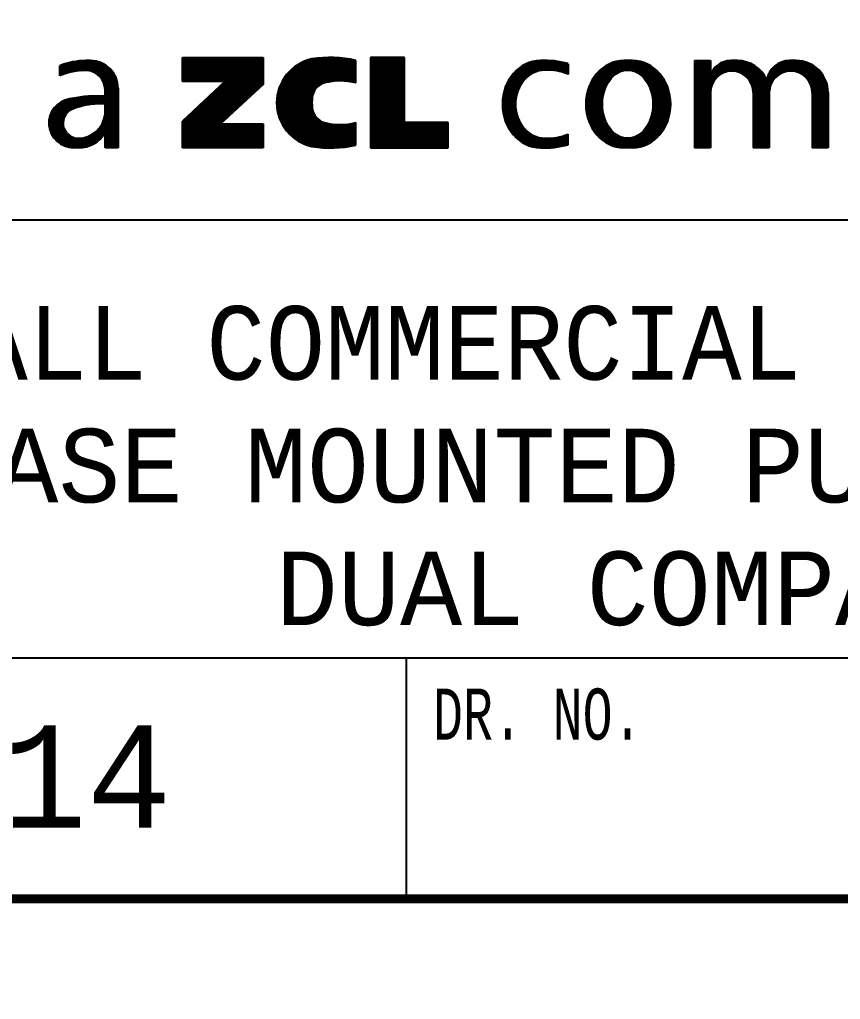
# Model space of a CAD drawing. Extents: x -13 to 326, y -81 to 129.
# Drawn here: x 16.037 to 18.549, y 0.192 to 3.191 of the extents above; entities that cross this region are included whole.
import ezdxf
from ezdxf.enums import TextEntityAlignment as Align

# ---------------------------------------------------------------- set-up
doc = ezdxf.new("R2010")
doc.units = 0
doc.header["$MEASUREMENT"] = 0
doc.layers.add('1', color=7, linetype='Continuous')
doc.layers.add('2', color=7, linetype='Continuous')
doc.styles.get("Standard").update_dxf_attribs({"font": 'monotxt.shx'})

# ---------------------------------------------------------------- blocks, each defined once
blk = doc.blocks.new('*U42', base_point=(17.9127, 2.9319))
at = {"layer": '1', "color": 5, "linetype": 'Continuous'}
blk.add_arc((17.9127, 2.9319), 0.1333, 180, 0, dxfattribs=at)
blk = doc.blocks.new('*U43')
at = {"layer": '1', "color": 5, "linetype": 'Continuous'}
blk.add_circle((0, 0), 1, dxfattribs=at)
blk = doc.blocks.new('*U44', base_point=(17.8858, 2.9319))
at = {"layer": '1', "color": 5, "linetype": 'Continuous'}
blk.add_arc((17.8858, 2.9319), 0.1333, 0, 180, dxfattribs=at)
blk = doc.blocks.new('*U45', base_point=(17.6305, 2.9319))
at = {"layer": '1', "color": 5, "linetype": 'Continuous'}
blk.add_arc((17.6305, 2.9319), 0.1333, 0, 180, dxfattribs=at)
blk = doc.blocks.new('*U46', base_point=(17.6441, 2.9319))
at = {"layer": '1', "color": 5, "linetype": 'Continuous'}
blk.add_arc((17.6441, 2.9319), 0.104, 180, 0, dxfattribs=at)
blk = doc.blocks.new('*X17')
at = {"layer": '1', "color": 1, "linetype": 'Continuous'}
for p, q in [((-0.1397, 0.0187), (-0.0014, 0.157)), ((-0.1397, 0.0215), (-0.0042, 0.157)), ((-0.1397, 0.0244), (-0.0071, 0.157)), ((-0.1397, 0.0272), (-0.0099, 0.157)), ((-0.1397, 0.03), (-0.0127, 0.157)), ((-0.1397, 0.0329), (-0.0156, 0.157)), ((-0.1397, 0.0357), (-0.0184, 0.157)), ((-0.1397, 0.0385), (-0.0212, 0.157)), ((-0.1397, 0.1177), (-0.1004, 0.157)), ((-0.1397, 0.1205), (-0.1032, 0.157)), ((-0.1397, 0.1234), (-0.1061, 0.157)), ((-0.1397, 0.1262), (-0.1089, 0.157)), ((-0.1397, 0.129), (-0.1117, 0.157)), ((-0.1397, 0.1318), (-0.1146, 0.157)), ((-0.1397, 0.1347), (-0.1174, 0.157)), ((-0.1397, 0.1375), (-0.1202, 0.157)), ((-0.1397, 0.1403), (-0.123, 0.157)), ((-0.1397, 0.1432), (-0.1259, 0.157)), ((-0.1397, 0.146), (-0.1287, 0.157)), ((-0.1397, 0.1488), (-0.1315, 0.157)), ((-0.1397, 0.1516), (-0.1344, 0.157)), ((-0.1397, 0.1545), (-0.1372, 0.157)), ((-0.1397, 0.0159), (0.0011, 0.1567)), ((-0.1396, 0.115), (-0.0976, 0.157)), ((-0.1368, 0.115), (-0.0948, 0.157)), ((-0.1339, 0.115), (-0.0919, 0.157)), ((-0.1311, 0.115), (-0.0891, 0.157)), ((-0.1283, 0.115), (-0.0863, 0.157)), ((-0.1254, 0.115), (-0.0834, 0.157)), ((-0.1226, 0.115), (-0.0806, 0.157)), ((-0.1198, 0.115), (-0.0778, 0.157)), ((-0.117, 0.115), (-0.075, 0.157)), ((-0.1141, 0.115), (-0.0721, 0.157)), ((-0.1113, 0.115), (-0.0693, 0.157)), ((-0.1085, 0.115), (-0.0665, 0.157)), ((-0.1056, 0.115), (-0.0636, 0.157)), ((-0.1028, 0.115), (-0.0608, 0.157)), ((-0.1, 0.115), (-0.058, 0.157)), ((-0.0972, 0.115), (-0.0552, 0.157)), ((-0.0943, 0.115), (-0.0523, 0.157)), ((-0.0915, 0.115), (-0.0495, 0.157)), ((-0.0887, 0.115), (-0.0467, 0.157)), ((-0.0858, 0.115), (-0.0438, 0.157)), ((-0.083, 0.115), (-0.041, 0.157)), ((-0.0802, 0.115), (-0.0382, 0.157)), ((-0.0774, 0.115), (-0.0354, 0.157)), ((-0.0745, 0.115), (-0.0325, 0.157)), ((-0.0717, 0.115), (-0.0297, 0.157)), ((-0.0689, 0.115), (-0.0269, 0.157)), ((-0.066, 0.115), (-0.024, 0.157)), ((-0.1397, 0.0131), (0.0011, 0.1539)), ((-0.1397, 0.0102), (0.0011, 0.151)), ((-0.1397, 0.0074), (0.0011, 0.1482)), ((-0.1397, 0.0046), (0.0011, 0.1454)), ((-0.1397, 0.0017), (0.0011, 0.1426)), ((-0.1397, -0.0011), (0.0011, 0.1397)), ((-0.1369, -0.0011), (0.0011, 0.1369)), ((-0.1341, -0.0011), (0.0011, 0.1341)), ((-0.1312, -0.0011), (0.0011, 0.1312)), ((-0.1284, -0.0011), (0.0011, 0.1284)), ((-0.1256, -0.0011), (0.0011, 0.1256)), ((-0.1228, -0.0011), (0.0011, 0.1228)), ((-0.1397, 0.0413), (-0.0727, 0.1083)), ((-0.1199, -0.0011), (0.0011, 0.1199)), ((-0.1171, -0.0011), (0.0011, 0.1171)), ((-0.0625, 0.0506), (0.0011, 0.1143)), ((-0.0201, 0.0902), (0.0011, 0.1114)), ((-0.1397, 0.0442), (-0.1152, 0.0687)), ((-0.1143, -0.0011), (-0.0723, 0.0409)), ((-0.1114, -0.0011), (-0.0694, 0.0409)), ((-0.1086, -0.0011), (-0.0666, 0.0409)), ((-0.1058, -0.0011), (-0.0638, 0.0409)), ((-0.103, -0.0011), (-0.061, 0.0409)), ((-0.1001, -0.0011), (-0.0581, 0.0409)), ((-0.0973, -0.0011), (-0.0553, 0.0409)), ((-0.0945, -0.0011), (-0.0525, 0.0409)), ((-0.0917, -0.0011), (-0.0497, 0.0409)), ((-0.0888, -0.0011), (-0.0468, 0.0409)), ((-0.086, -0.0011), (-0.044, 0.0409)), ((-0.0832, -0.0011), (-0.0412, 0.0409)), ((-0.0803, -0.0011), (-0.0383, 0.0409)), ((-0.0775, -0.0011), (-0.0355, 0.0409)), ((-0.0747, -0.0011), (-0.0327, 0.0409)), ((-0.0719, -0.0011), (-0.0299, 0.0409)), ((-0.069, -0.0011), (-0.027, 0.0409)), ((-0.0662, -0.0011), (-0.0242, 0.0409)), ((-0.0634, -0.0011), (-0.0214, 0.0409)), ((-0.0605, -0.0011), (-0.0185, 0.0409)), ((-0.0577, -0.0011), (-0.0157, 0.0409)), ((-0.0549, -0.0011), (-0.0129, 0.0409)), ((-0.0521, -0.0011), (-0.0101, 0.0409)), ((-0.0492, -0.0011), (-0.0072, 0.0409)), ((-0.0464, -0.0011), (-0.0044, 0.0409)), ((-0.0436, -0.0011), (-0.0016, 0.0409)), ((-0.0407, -0.0011), (0.0011, 0.0407)), ((-0.0379, -0.0011), (0.0011, 0.0379)), ((-0.0351, -0.0011), (0.0011, 0.0351)), ((-0.0323, -0.0011), (0.0011, 0.0323)), ((-0.0294, -0.0011), (0.0011, 0.0294)), ((-0.0266, -0.0011), (0.0011, 0.0266)), ((-0.0238, -0.0011), (0.0011, 0.0238)), ((-0.0209, -0.0011), (0.0011, 0.0209)), ((-0.0181, -0.0011), (0.0011, 0.0181)), ((-0.0153, -0.0011), (0.0011, 0.0153)), ((-0.0125, -0.0011), (0.0011, 0.0125)), ((-0.0096, -0.0011), (0.0011, 0.0096)), ((-0.0068, -0.0011), (0.0011, 0.0068)), ((-0.004, -0.0011), (0.0011, 0.004)), ((-0.0011, -0.0011), (0.0011, 0.0011))]:
    blk.add_line(p, q, dxfattribs=at)
blk = doc.blocks.new('*X18')
at = {"layer": '1', "color": 1, "linetype": 'Continuous'}
for p, q in [((-0.1367, 0.0726), (-0.0575, 0.1518)), ((-0.1366, 0.0699), (-0.0545, 0.152)), ((-0.1366, 0.0755), (-0.0606, 0.1516)), ((-0.1365, 0.0785), (-0.0637, 0.1513)), ((-0.1364, 0.0672), (-0.0515, 0.1522)), ((-0.1362, 0.0646), (-0.0486, 0.1523)), ((-0.1362, 0.0816), (-0.0669, 0.1509)), ((-0.1359, 0.0621), (-0.0457, 0.1523)), ((-0.1358, 0.0848), (-0.0701, 0.1505)), ((-0.1355, 0.0597), (-0.0428, 0.1523)), ((-0.1352, 0.0882), (-0.0734, 0.15)), ((-0.135, 0.0573), (-0.04, 0.1523)), ((-0.1345, 0.055), (-0.0372, 0.1523)), ((-0.1344, 0.0919), (-0.077, 0.1493)), ((-0.134, 0.0527), (-0.0345, 0.1522)), ((-0.1334, 0.0957), (-0.0809, 0.1482)), ((-0.1333, 0.0505), (-0.0318, 0.152)), ((-0.1326, 0.0484), (-0.0292, 0.1519)), ((-0.132, 0.1), (-0.0851, 0.1468)), ((-0.1319, 0.0463), (-0.0265, 0.1517)), ((-0.1311, 0.0442), (-0.0239, 0.1514)), ((-0.1303, 0.0422), (-0.0214, 0.1512)), ((-0.1301, 0.1047), (-0.0898, 0.1449)), ((-0.1294, 0.0403), (-0.0188, 0.1509)), ((-0.1285, 0.0384), (-0.0163, 0.1506)), ((-0.1274, 0.1102), (-0.0953, 0.1422)), ((-0.123, 0.1174), (-0.1025, 0.1379)), ((-0.0583, 0.1058), (-0.0138, 0.1502)), ((-0.0536, 0.1076), (-0.0114, 0.1498)), ((-0.0498, 0.1086), (-0.009, 0.1494)), ((-0.0461, 0.1094), (-0.0066, 0.149)), ((-0.0427, 0.1101), (-0.0042, 0.1485)), ((-0.0393, 0.1106), (-0.0018, 0.1481)), ((-0.0361, 0.1109), (0.0005, 0.1476)), ((-0.033, 0.1112), (0.0017, 0.1459)), ((-0.03, 0.1114), (0.0017, 0.1431)), ((-0.0271, 0.1115), (0.0017, 0.1403)), ((-0.0243, 0.1115), (0.0017, 0.1374)), ((-0.0215, 0.1114), (0.0017, 0.1346)), ((-0.0189, 0.1112), (0.0017, 0.1318)), ((-0.0162, 0.111), (0.0017, 0.129)), ((-0.0137, 0.1108), (0.0017, 0.1261)), ((-0.0112, 0.1104), (0.0017, 0.1233)), ((-0.0087, 0.1101), (0.0017, 0.1205)), ((-0.0063, 0.1096), (0.0017, 0.1176)), ((-0.004, 0.1092), (0.0017, 0.1148)), ((-0.0017, 0.1086), (0.0017, 0.112)), ((0.0006, 0.1081), (0.0017, 0.1092)), ((-0.1276, 0.0365), (-0.0715, 0.0925)), ((-0.1266, 0.0347), (-0.0734, 0.0878)), ((-0.1255, 0.0329), (-0.0743, 0.0841)), ((-0.1244, 0.0311), (-0.0746, 0.0809)), ((-0.1233, 0.0294), (-0.0748, 0.0779)), ((-0.1222, 0.0277), (-0.0749, 0.075)), ((-0.121, 0.0261), (-0.0749, 0.0722)), ((-0.1197, 0.0245), (-0.0748, 0.0694)), ((-0.1185, 0.023), (-0.0747, 0.0667)), ((-0.1172, 0.0214), (-0.0745, 0.0641)), ((-0.1158, 0.0199), (-0.0742, 0.0616)), ((-0.1144, 0.0185), (-0.0736, 0.0593)), ((-0.113, 0.0171), (-0.0729, 0.0572)), ((-0.1116, 0.0157), (-0.0721, 0.0551)), ((-0.1101, 0.0144), (-0.0712, 0.0532)), ((-0.1086, 0.0131), (-0.0702, 0.0514)), ((-0.107, 0.0118), (-0.0691, 0.0497)), ((-0.1054, 0.0105), (-0.0678, 0.0482)), ((-0.1038, 0.0094), (-0.0665, 0.0467)), ((-0.1021, 0.0082), (-0.0651, 0.0453)), ((-0.1004, 0.0071), (-0.0635, 0.0439)), ((-0.0987, 0.006), (-0.0619, 0.0427)), ((-0.0969, 0.005), (-0.0602, 0.0416)), ((-0.095, 0.004), (-0.0584, 0.0406)), ((-0.0932, 0.003), (-0.0564, 0.0397)), ((-0.0913, 0.0021), (-0.0544, 0.039)), ((-0.0893, 0.0012), (-0.0522, 0.0383)), ((-0.0873, 0.0004), (-0.0499, 0.0378)), ((-0.0853, -0.0004), (-0.0476, 0.0372)), ((-0.0832, -0.0011), (-0.0453, 0.0368)), ((-0.081, -0.0018), (-0.0429, 0.0363)), ((-0.0788, -0.0025), (-0.0404, 0.0359)), ((-0.0766, -0.003), (-0.0379, 0.0356)), ((-0.0742, -0.0035), (-0.0354, 0.0353)), ((-0.0718, -0.0039), (-0.0328, 0.0351)), ((-0.0693, -0.0042), (-0.0301, 0.035)), ((-0.0668, -0.0046), (-0.0273, 0.0349)), ((-0.0642, -0.0048), (-0.0245, 0.0349)), ((-0.0617, -0.0051), (-0.0216, 0.035)), ((-0.0591, -0.0053), (-0.0186, 0.0351)), ((-0.0564, -0.0055), (-0.0155, 0.0354)), ((-0.0538, -0.0057), (-0.0123, 0.0358)), ((-0.0511, -0.0058), (-0.009, 0.0362)), ((-0.0483, -0.0059), (-0.0055, 0.0369)), ((-0.0456, -0.006), (-0.0019, 0.0377)), ((-0.0427, -0.006), (0.0017, 0.0384)), ((-0.0399, -0.006), (0.0017, 0.0356)), ((-0.037, -0.0059), (0.0017, 0.0328)), ((-0.0341, -0.0058), (0.0017, 0.03)), ((-0.0311, -0.0056), (0.0017, 0.0271)), ((-0.0281, -0.0054), (0.0017, 0.0243)), ((-0.025, -0.0052), (0.0017, 0.0215)), ((-0.0218, -0.0049), (0.0017, 0.0186)), ((-0.0186, -0.0045), (0.0017, 0.0158)), ((-0.0154, -0.0041), (0.0017, 0.013)), ((-0.0121, -0.0036), (0.0017, 0.0102)), ((-0.0087, -0.003), (0.0017, 0.0073)), ((-0.0052, -0.0024), (0.0017, 0.0045)), ((-0.0017, -0.0017), (0.0017, 0.0017))]:
    blk.add_line(p, q, dxfattribs=at)
blk = doc.blocks.new('*X19')
at = {"layer": '1', "color": 1, "linetype": 'Continuous'}
for p, q in [((-0.1352, 0.0996), (-0.0773, 0.1574)), ((-0.1352, 0.1024), (-0.0802, 0.1574)), ((-0.1352, 0.1052), (-0.083, 0.1574)), ((-0.1352, 0.108), (-0.0858, 0.1574)), ((-0.1352, 0.1109), (-0.0886, 0.1574)), ((-0.1352, 0.1137), (-0.0915, 0.1574)), ((-0.1352, 0.1165), (-0.0943, 0.1574)), ((-0.1352, 0.1194), (-0.0971, 0.1574)), ((-0.1352, 0.1222), (-0.0999, 0.1574)), ((-0.1352, 0.125), (-0.1028, 0.1574)), ((-0.1352, 0.1278), (-0.1056, 0.1574)), ((-0.1352, 0.1307), (-0.1084, 0.1574)), ((-0.1352, 0.1335), (-0.1113, 0.1574)), ((-0.1352, 0.1363), (-0.1141, 0.1574)), ((-0.1352, 0.1392), (-0.1169, 0.1574)), ((-0.1352, 0.142), (-0.1197, 0.1574)), ((-0.1352, 0.1448), (-0.1226, 0.1574)), ((-0.1352, 0.1476), (-0.1254, 0.1574)), ((-0.1352, 0.1505), (-0.1282, 0.1574)), ((-0.1352, 0.1533), (-0.1311, 0.1574)), ((-0.1352, 0.1561), (-0.1339, 0.1574)), ((-0.1352, 0.0967), (-0.0759, 0.156)), ((-0.1352, 0.0939), (-0.0759, 0.1532)), ((-0.1352, 0.0911), (-0.0759, 0.1504)), ((-0.1352, 0.0882), (-0.0759, 0.1475)), ((-0.1352, 0.0854), (-0.0759, 0.1447)), ((-0.1352, 0.0826), (-0.0759, 0.1419)), ((-0.1352, 0.0798), (-0.0759, 0.1391)), ((-0.1352, 0.0769), (-0.0759, 0.1362)), ((-0.1352, 0.0741), (-0.0759, 0.1334)), ((-0.1352, 0.0713), (-0.0759, 0.1306)), ((-0.1352, 0.0684), (-0.0759, 0.1277)), ((-0.1352, 0.0656), (-0.0759, 0.1249)), ((-0.1352, 0.0628), (-0.0759, 0.1221)), ((-0.1352, 0.06), (-0.0759, 0.1193)), ((-0.1352, 0.0571), (-0.0759, 0.1164)), ((-0.1352, 0.0543), (-0.0759, 0.1136)), ((-0.1352, 0.0515), (-0.0759, 0.1108)), ((-0.1352, 0.0486), (-0.0759, 0.1079)), ((-0.1352, 0.0458), (-0.0759, 0.1051)), ((-0.1352, 0.043), (-0.0759, 0.1023)), ((-0.1352, 0.0402), (-0.0759, 0.0995)), ((-0.1352, 0.0373), (-0.0759, 0.0966)), ((-0.1352, 0.0345), (-0.0759, 0.0938)), ((-0.1352, 0.0317), (-0.0759, 0.091)), ((-0.1352, 0.0288), (-0.0759, 0.0881)), ((-0.1352, 0.026), (-0.0759, 0.0853)), ((-0.1352, 0.0232), (-0.0759, 0.0825)), ((-0.1352, 0.0204), (-0.0759, 0.0797)), ((-0.1352, 0.0175), (-0.0759, 0.0768)), ((-0.1352, 0.0147), (-0.0759, 0.074)), ((-0.1352, 0.0119), (-0.0759, 0.0712)), ((-0.1352, 0.009), (-0.0759, 0.0683)), ((-0.1352, 0.0062), (-0.0759, 0.0655)), ((-0.1352, 0.0034), (-0.0759, 0.0627)), ((-0.1352, 0.0006), (-0.0759, 0.0599)), ((-0.1336, -0.0007), (-0.0759, 0.057)), ((-0.1308, -0.0007), (-0.0759, 0.0542)), ((-0.128, -0.0007), (-0.0759, 0.0514)), ((-0.1251, -0.0007), (-0.0759, 0.0485)), ((-0.1223, -0.0007), (-0.0759, 0.0457)), ((-0.1195, -0.0007), (-0.075, 0.0438)), ((-0.1166, -0.0007), (-0.0722, 0.0438)), ((-0.1138, -0.0007), (-0.0693, 0.0438)), ((-0.111, -0.0007), (-0.0665, 0.0438)), ((-0.1082, -0.0007), (-0.0637, 0.0438)), ((-0.1053, -0.0007), (-0.0609, 0.0438)), ((-0.1025, -0.0007), (-0.058, 0.0438)), ((-0.0997, -0.0007), (-0.0552, 0.0438)), ((-0.0968, -0.0007), (-0.0524, 0.0438)), ((-0.094, -0.0007), (-0.0495, 0.0438)), ((-0.0912, -0.0007), (-0.0467, 0.0438)), ((-0.0884, -0.0007), (-0.0439, 0.0438)), ((-0.0855, -0.0007), (-0.0411, 0.0438)), ((-0.0827, -0.0007), (-0.0382, 0.0438)), ((-0.0799, -0.0007), (-0.0354, 0.0438)), ((-0.077, -0.0007), (-0.0326, 0.0438)), ((-0.0742, -0.0007), (-0.0297, 0.0438)), ((-0.0714, -0.0007), (-0.0269, 0.0438)), ((-0.0686, -0.0007), (-0.0241, 0.0438)), ((-0.0657, -0.0007), (-0.0213, 0.0438)), ((-0.0629, -0.0007), (-0.0184, 0.0438)), ((-0.0601, -0.0007), (-0.0156, 0.0438)), ((-0.0572, -0.0007), (-0.0128, 0.0438)), ((-0.0544, -0.0007), (-0.0099, 0.0438)), ((-0.0516, -0.0007), (-0.0071, 0.0438)), ((-0.0488, -0.0007), (-0.0043, 0.0438)), ((-0.0459, -0.0007), (-0.0015, 0.0438)), ((-0.0431, -0.0007), (0.0007, 0.0431)), ((-0.0403, -0.0007), (0.0007, 0.0403)), ((-0.0375, -0.0007), (0.0007, 0.0375)), ((-0.0346, -0.0007), (0.0007, 0.0346)), ((-0.0318, -0.0007), (0.0007, 0.0318)), ((-0.029, -0.0007), (0.0007, 0.029)), ((-0.0261, -0.0007), (0.0007, 0.0261)), ((-0.0233, -0.0007), (0.0007, 0.0233)), ((-0.0205, -0.0007), (0.0007, 0.0205)), ((-0.0177, -0.0007), (0.0007, 0.0177)), ((-0.0148, -0.0007), (0.0007, 0.0148)), ((-0.012, -0.0007), (0.0007, 0.012)), ((-0.0092, -0.0007), (0.0007, 0.0092)), ((-0.0063, -0.0007), (0.0007, 0.0063)), ((-0.0035, -0.0007), (0.0007, 0.0035)), ((-0.0007, -0.0007), (0.0007, 0.0007))]:
    blk.add_line(p, q, dxfattribs=at)
blk = doc.blocks.new('*X20')
at = {"layer": '1', "color": 5, "linetype": 'Continuous'}
for p, q in [((-0.1019, 0.1272), (-0.0796, 0.1495)), ((-0.1019, 0.13), (-0.0832, 0.1488)), ((-0.1019, 0.1328), (-0.0869, 0.1478)), ((-0.1019, 0.1356), (-0.0908, 0.1468)), ((-0.1019, 0.1385), (-0.095, 0.1455)), ((-0.1019, 0.1413), (-0.0993, 0.1439)), ((-0.1004, 0.1259), (-0.0761, 0.1502)), ((-0.0957, 0.1277), (-0.0728, 0.1507)), ((-0.0914, 0.1292), (-0.0695, 0.1511)), ((-0.0873, 0.1304), (-0.0664, 0.1514)), ((-0.0835, 0.1314), (-0.0633, 0.1516)), ((-0.0799, 0.1322), (-0.0603, 0.1518)), ((-0.0764, 0.1329), (-0.0574, 0.1519)), ((-0.0731, 0.1334), (-0.0546, 0.1519)), ((-0.0698, 0.1338), (-0.0517, 0.1519)), ((-0.0667, 0.1341), (-0.0489, 0.1519)), ((-0.0637, 0.1343), (-0.0461, 0.1519)), ((-0.0607, 0.1344), (-0.0435, 0.1517)), ((-0.0579, 0.1345), (-0.0409, 0.1514)), ((-0.0551, 0.1344), (-0.0385, 0.151)), ((-0.0524, 0.1343), (-0.0362, 0.1505)), ((-0.0499, 0.1339), (-0.034, 0.1499)), ((-0.0476, 0.1334), (-0.0318, 0.1492)), ((-0.0454, 0.1328), (-0.0298, 0.1484)), ((-0.0434, 0.132), (-0.0278, 0.1475)), ((-0.0414, 0.1311), (-0.0259, 0.1466)), ((-0.0396, 0.1301), (-0.0241, 0.1456)), ((-0.0378, 0.1291), (-0.0223, 0.1446)), ((-0.0361, 0.1279), (-0.0206, 0.1435)), ((-0.0345, 0.1267), (-0.0189, 0.1423)), ((-0.033, 0.1253), (-0.0174, 0.141)), ((-0.0316, 0.1239), (-0.0158, 0.1397)), ((-0.0303, 0.1224), (-0.0144, 0.1384)), ((-0.0291, 0.1208), (-0.013, 0.137)), ((-0.0279, 0.1192), (-0.0116, 0.1355)), ((-0.0269, 0.1174), (-0.0103, 0.1339)), ((-0.0259, 0.1155), (-0.0091, 0.1323)), ((-0.025, 0.1136), (-0.0079, 0.1307)), ((-0.0243, 0.1115), (-0.0068, 0.129)), ((-0.0236, 0.1093), (-0.0057, 0.1272)), ((-0.0231, 0.107), (-0.0048, 0.1253)), ((-0.0228, 0.1045), (-0.0039, 0.1234)), ((-0.0226, 0.1018), (-0.003, 0.1214)), ((-0.0339, 0.0764), (-0.0001, 0.1102)), ((-0.031, 0.0765), (0.0002, 0.1077)), ((-0.0282, 0.0765), (0.0004, 0.105)), ((-0.0226, 0.099), (-0.0022, 0.1194)), ((-0.0226, 0.0962), (-0.0016, 0.1172)), ((-0.0226, 0.0933), (-0.001, 0.115)), ((-0.0226, 0.0905), (-0.0005, 0.1127)), ((-0.1209, 0.0404), (-0.0743, 0.0869)), ((-0.1209, 0.0431), (-0.0777, 0.0863)), ((-0.1208, 0.0461), (-0.0811, 0.0858)), ((-0.1206, 0.0378), (-0.0709, 0.0874)), ((-0.1203, 0.0353), (-0.0676, 0.088)), ((-0.1198, 0.0329), (-0.0643, 0.0885)), ((-0.1192, 0.0307), (-0.061, 0.0889)), ((-0.0801, 0.0669), (-0.0579, 0.0892)), ((-0.0757, 0.0685), (-0.0548, 0.0895)), ((-0.0715, 0.0699), (-0.0517, 0.0897)), ((-0.0675, 0.0711), (-0.0487, 0.0899)), ((-0.0636, 0.0722), (-0.0458, 0.09)), ((-0.0598, 0.0731), (-0.0429, 0.09)), ((-0.0562, 0.0739), (-0.0401, 0.09)), ((-0.0527, 0.0745), (-0.0372, 0.09)), ((-0.0494, 0.0751), (-0.0344, 0.09)), ((-0.0461, 0.0755), (-0.0316, 0.09)), ((-0.0429, 0.0759), (-0.0287, 0.09)), ((-0.0398, 0.0761), (-0.0259, 0.09)), ((-0.0368, 0.0763), (-0.0231, 0.09)), ((-0.0253, 0.0765), (0.0004, 0.1022)), ((-0.0226, 0.0764), (0.0004, 0.0994)), ((-0.0226, 0.0735), (0.0004, 0.0966)), ((-0.0226, 0.0707), (0.0004, 0.0937)), ((-0.0226, 0.0679), (0.0004, 0.0909)), ((-0.0226, 0.0651), (0.0004, 0.0881)), ((-0.1204, 0.0493), (-0.0845, 0.0852)), ((-0.1197, 0.0528), (-0.0881, 0.0845)), ((-0.1185, 0.0568), (-0.0921, 0.0833)), ((-0.1165, 0.0617), (-0.0969, 0.0813)), ((-0.1116, 0.0695), (-0.1047, 0.0763)), ((-0.0264, 0.0443), (0.0004, 0.0711)), ((-0.0246, 0.0489), (0.0004, 0.0739)), ((-0.0235, 0.0529), (0.0004, 0.0768)), ((-0.0228, 0.0564), (0.0004, 0.0796)), ((-0.0226, 0.0622), (0.0004, 0.0852)), ((-0.0226, 0.0594), (0.0004, 0.0824)), ((-0.1185, 0.0285), (-0.0937, 0.0534)), ((-0.0654, -0.0004), (0.0004, 0.0654)), ((-0.0624, -0.0002), (0.0004, 0.0626)), ((-0.0591, 0.0003), (0.0004, 0.0598)), ((-0.0556, 0.001), (0.0004, 0.057)), ((-0.0516, 0.0021), (0.0004, 0.0541)), ((-0.0298, 0.0381), (0.0004, 0.0683)), ((-0.1178, 0.0265), (-0.0952, 0.0491)), ((-0.1169, 0.0245), (-0.0958, 0.0456)), ((-0.116, 0.0226), (-0.096, 0.0426)), ((-0.115, 0.0208), (-0.0958, 0.0399)), ((-0.1139, 0.0191), (-0.0955, 0.0375)), ((-0.1127, 0.0174), (-0.0949, 0.0352)), ((-0.0471, 0.0039), (0.0004, 0.0513)), ((-0.0226, 0.0255), (0.0004, 0.0485)), ((-0.0226, 0.0226), (0.0004, 0.0456)), ((-0.0226, 0.0198), (0.0004, 0.0428)), ((-0.0226, 0.017), (0.0004, 0.04)), ((-0.0226, 0.0142), (0.0004, 0.0372)), ((-0.0226, 0.0113), (0.0004, 0.0343)), ((-0.1115, 0.0158), (-0.0942, 0.0331)), ((-0.1102, 0.0142), (-0.0933, 0.0311)), ((-0.1089, 0.0128), (-0.0924, 0.0293)), ((-0.1074, 0.0114), (-0.0912, 0.0275)), ((-0.1059, 0.01), (-0.09, 0.0259)), ((-0.1044, 0.0087), (-0.0887, 0.0244)), ((-0.1028, 0.0075), (-0.0873, 0.023)), ((-0.1011, 0.0064), (-0.0858, 0.0217)), ((-0.0993, 0.0053), (-0.0841, 0.0205)), ((-0.0975, 0.0043), (-0.0823, 0.0195)), ((-0.0956, 0.0034), (-0.0805, 0.0185)), ((-0.0936, 0.0026), (-0.0785, 0.0177)), ((-0.0768, -0.0004), (-0.059, 0.0174)), ((-0.0739, -0.0004), (-0.055, 0.0185)), ((-0.0711, -0.0004), (-0.0504, 0.0203)), ((-0.0683, -0.0004), (-0.0442, 0.0237)), ((-0.0412, 0.0069), (-0.0239, 0.0242)), ((-0.0226, 0.0085), (0.0004, 0.0315)), ((-0.0226, 0.0057), (0.0004, 0.0287)), ((-0.0226, 0.0028), (0.0004, 0.0258)), ((-0.0226, 0), (0.0004, 0.023)), ((-0.0202, -0.0004), (0.0004, 0.0202)), ((-0.0174, -0.0004), (0.0004, 0.0174)), ((-0.0915, 0.0018), (-0.0763, 0.017)), ((-0.0893, 0.0012), (-0.074, 0.0165)), ((-0.0871, 0.0006), (-0.0715, 0.0162)), ((-0.0847, 0.0002), (-0.0687, 0.0161)), ((-0.0822, -0.0002), (-0.0657, 0.0163)), ((-0.0796, -0.0004), (-0.0625, 0.0167)), ((-0.0145, -0.0004), (0.0004, 0.0145)), ((-0.0117, -0.0004), (0.0004, 0.0117)), ((-0.0089, -0.0004), (0.0004, 0.0089)), ((-0.0061, -0.0004), (0.0004, 0.0061)), ((-0.0032, -0.0004), (0.0004, 0.0032)), ((-0.0004, -0.0004), (0.0004, 0.0004))]:
    blk.add_line(p, q, dxfattribs=at)
blk = doc.blocks.new('*X21')
at = {"layer": '1', "color": 5, "linetype": 'Continuous'}
for p, q in [((-0.1133, 0.0762), (-0.043, 0.1465)), ((-0.113, 0.0793), (-0.0459, 0.1464)), ((-0.1126, 0.0825), (-0.0488, 0.1463)), ((-0.1121, 0.0859), (-0.0518, 0.1461)), ((-0.1113, 0.0895), (-0.055, 0.1458)), ((-0.1104, 0.0933), (-0.0584, 0.1452)), ((-0.1091, 0.0973), (-0.0621, 0.1443)), ((-0.1075, 0.1018), (-0.0662, 0.1431)), ((-0.1053, 0.1068), (-0.0709, 0.1413)), ((-0.1021, 0.1129), (-0.0766, 0.1384)), ((-0.0652, 0.1215), (-0.0401, 0.1466)), ((-0.0586, 0.1253), (-0.0373, 0.1466)), ((-0.0538, 0.1272), (-0.0345, 0.1465)), ((-0.0498, 0.1284), (-0.0318, 0.1464)), ((-0.0463, 0.1291), (-0.0291, 0.1463)), ((-0.0431, 0.1295), (-0.0265, 0.1461)), ((-0.0401, 0.1296), (-0.0239, 0.1458)), ((-0.0371, 0.1298), (-0.0213, 0.1455)), ((-0.0342, 0.1299), (-0.0188, 0.1452)), ((-0.0314, 0.1298), (-0.0163, 0.1449)), ((-0.0286, 0.1298), (-0.0139, 0.1445)), ((-0.026, 0.1296), (-0.0115, 0.144)), ((-0.0234, 0.1293), (-0.0091, 0.1436)), ((-0.0209, 0.129), (-0.0068, 0.1431)), ((-0.0185, 0.1286), (-0.0045, 0.1426)), ((-0.0161, 0.1282), (-0.0022, 0.142)), ((-0.0138, 0.1277), (0, 0.1414)), ((-0.0115, 0.1271), (0.0014, 0.14)), ((-0.0093, 0.1265), (0.0014, 0.1372)), ((-0.0955, 0.1223), (-0.0855, 0.1323)), ((-0.0071, 0.1258), (0.0014, 0.1343)), ((-0.005, 0.1251), (0.0014, 0.1315)), ((-0.0029, 0.1244), (0.0014, 0.1287)), ((-0.0009, 0.1236), (0.0014, 0.1259)), ((0.0011, 0.1227), (0.0014, 0.123)), ((-0.1135, 0.0732), (-0.0794, 0.1073)), ((-0.1135, 0.0703), (-0.0835, 0.1003)), ((-0.1135, 0.0675), (-0.0859, 0.0952)), ((-0.1133, 0.0648), (-0.0874, 0.0907)), ((-0.1131, 0.0622), (-0.0886, 0.0868)), ((-0.1129, 0.0597), (-0.0894, 0.0832)), ((-0.1125, 0.0572), (-0.0899, 0.0798)), ((-0.1121, 0.0547), (-0.0903, 0.0766)), ((-0.1117, 0.0524), (-0.0905, 0.0735)), ((-0.1111, 0.0501), (-0.0906, 0.0706)), ((-0.1106, 0.0478), (-0.0906, 0.0678)), ((-0.11, 0.0456), (-0.0904, 0.0651)), ((-0.1093, 0.0435), (-0.0902, 0.0625)), ((-0.1086, 0.0414), (-0.0899, 0.06)), ((-0.1078, 0.0393), (-0.0895, 0.0576)), ((-0.107, 0.0373), (-0.089, 0.0553)), ((-0.1061, 0.0353), (-0.0884, 0.053)), ((-0.1052, 0.0334), (-0.0878, 0.0508)), ((-0.1043, 0.0315), (-0.0871, 0.0486)), ((-0.1033, 0.0296), (-0.0864, 0.0466)), ((-0.1023, 0.0278), (-0.0856, 0.0445)), ((-0.1012, 0.0261), (-0.0847, 0.0426)), ((-0.1001, 0.0243), (-0.0838, 0.0406)), ((-0.099, 0.0227), (-0.0828, 0.0388)), ((-0.0978, 0.021), (-0.0818, 0.037)), ((-0.0966, 0.0194), (-0.0808, 0.0352)), ((-0.0953, 0.0178), (-0.0796, 0.0335)), ((-0.094, 0.0163), (-0.0785, 0.0318)), ((-0.0927, 0.0148), (-0.0773, 0.0302)), ((-0.0913, 0.0134), (-0.076, 0.0287)), ((-0.0899, 0.012), (-0.0747, 0.0272)), ((-0.0884, 0.0106), (-0.0733, 0.0257)), ((-0.0869, 0.0093), (-0.0719, 0.0243)), ((-0.0854, 0.008), (-0.0704, 0.0229)), ((-0.0838, 0.0067), (-0.0689, 0.0216)), ((-0.0821, 0.0055), (-0.0673, 0.0204)), ((-0.0805, 0.0044), (-0.0656, 0.0192)), ((-0.0787, 0.0033), (-0.0639, 0.0181)), ((-0.0222, -0.0053), (0.0004, 0.0174)), ((-0.077, 0.0022), (-0.0622, 0.017)), ((-0.0752, 0.0012), (-0.0604, 0.016)), ((-0.0733, 0.0002), (-0.0585, 0.0151)), ((-0.0714, -0.0007), (-0.0565, 0.0142)), ((-0.0694, -0.0015), (-0.0545, 0.0134)), ((-0.0674, -0.0023), (-0.0523, 0.0127)), ((-0.0653, -0.003), (-0.0501, 0.0121)), ((-0.0631, -0.0037), (-0.0478, 0.0116)), ((-0.0609, -0.0043), (-0.0454, 0.0112)), ((-0.0585, -0.0048), (-0.0428, 0.0109)), ((-0.0561, -0.0052), (-0.0402, 0.0108)), ((-0.0537, -0.0056), (-0.0374, 0.0106)), ((-0.0511, -0.0058), (-0.0347, 0.0105)), ((-0.0484, -0.0059), (-0.0319, 0.0105)), ((-0.0456, -0.006), (-0.029, 0.0106)), ((-0.0429, -0.0061), (-0.026, 0.0108)), ((-0.0401, -0.0062), (-0.0228, 0.0111)), ((-0.0373, -0.0062), (-0.0195, 0.0116)), ((-0.0344, -0.0061), (-0.0161, 0.0122)), ((-0.0315, -0.006), (-0.0124, 0.0131)), ((-0.0285, -0.0058), (-0.0085, 0.0141)), ((-0.0254, -0.0056), (-0.0043, 0.0155)), ((-0.019, -0.0049), (0.0014, 0.0155)), ((-0.0157, -0.0044), (0.0014, 0.0127)), ((-0.0123, -0.0038), (0.0014, 0.0099)), ((-0.0088, -0.0031), (0.0014, 0.0071)), ((-0.0052, -0.0023), (0.0014, 0.0042)), ((-0.0014, -0.0014), (0.0014, 0.0014))]:
    blk.add_line(p, q, dxfattribs=at)
blk = doc.blocks.new('*X22')
at = {"layer": '1', "color": 5, "linetype": 'Continuous'}
for p, q in [((-0.1254, 0.0585), (-0.0507, 0.1331)), ((-0.1253, 0.0614), (-0.0536, 0.1331)), ((-0.1251, 0.0644), (-0.0564, 0.1331)), ((-0.1247, 0.0676), (-0.0592, 0.1331)), ((-0.1243, 0.0709), (-0.0622, 0.133)), ((-0.1236, 0.0744), (-0.0652, 0.1327)), ((-0.1228, 0.078), (-0.0685, 0.1323)), ((-0.1217, 0.0819), (-0.0721, 0.1316)), ((-0.1203, 0.0862), (-0.0759, 0.1305)), ((-0.1184, 0.0909), (-0.0803, 0.129)), ((-0.1158, 0.0963), (-0.0853, 0.1268)), ((-0.1116, 0.1034), (-0.092, 0.123)), ((-0.0686, 0.1124), (-0.0479, 0.1331)), ((-0.0635, 0.1147), (-0.0451, 0.1331)), ((-0.0595, 0.1158), (-0.0423, 0.1331)), ((-0.0561, 0.1164), (-0.0396, 0.133)), ((-0.0531, 0.1166), (-0.037, 0.1327)), ((-0.0503, 0.1166), (-0.0345, 0.1324)), ((-0.0477, 0.1163), (-0.0321, 0.132)), ((-0.0453, 0.1159), (-0.0298, 0.1315)), ((-0.0431, 0.1153), (-0.0275, 0.1309)), ((-0.0409, 0.1146), (-0.0253, 0.1302)), ((-0.0389, 0.1138), (-0.0232, 0.1295)), ((-0.037, 0.1129), (-0.0212, 0.1287)), ((-0.0351, 0.112), (-0.0192, 0.1279)), ((-0.0334, 0.1109), (-0.0173, 0.127)), ((-0.0317, 0.1098), (-0.0154, 0.126)), ((-0.03, 0.1085), (-0.0136, 0.125)), ((-0.0285, 0.1073), (-0.0118, 0.1239)), ((-0.027, 0.1059), (-0.0101, 0.1228)), ((-0.0256, 0.1045), (-0.0084, 0.1217)), ((-0.0242, 0.1031), (-0.0068, 0.1205)), ((-0.0229, 0.1015), (-0.0052, 0.1192)), ((-0.0216, 0.1), (-0.0037, 0.118)), ((-0.0204, 0.0984), (-0.0022, 0.1166)), ((-0.0193, 0.0967), (-0.0007, 0.1153)), ((-0.0182, 0.0949), (0.0007, 0.1139)), ((-0.0171, 0.0932), (0.0021, 0.1124)), ((-0.0162, 0.0913), (0.0035, 0.1109)), ((-0.0152, 0.0894), (0.0048, 0.1094)), ((-0.0143, 0.0875), (0.006, 0.1078)), ((-0.0135, 0.0855), (0.0072, 0.1062)), ((-0.0127, 0.0835), (0.0084, 0.1046)), ((-0.012, 0.0814), (0.0096, 0.1029)), ((-0.1254, 0.0556), (-0.0867, 0.0944)), ((-0.1253, 0.0529), (-0.0898, 0.0884)), ((-0.0113, 0.0792), (0.0107, 0.1012)), ((-0.0107, 0.077), (0.0117, 0.0994)), ((-0.0101, 0.0748), (0.0128, 0.0976)), ((-0.0096, 0.0724), (0.0138, 0.0958)), ((-0.0092, 0.07), (0.0147, 0.0939)), ((-0.0088, 0.0676), (0.0156, 0.092)), ((-0.0085, 0.065), (0.0165, 0.09)), ((-0.0083, 0.0624), (0.0173, 0.088)), ((-0.0081, 0.0597), (0.0181, 0.0859)), ((-0.1251, 0.0502), (-0.0918, 0.0836)), ((-0.1249, 0.0476), (-0.0932, 0.0794)), ((-0.1246, 0.0451), (-0.0942, 0.0755)), ((-0.1242, 0.0427), (-0.095, 0.0719)), ((-0.0105, 0.0376), (0.0221, 0.0701)), ((-0.0096, 0.0413), (0.0217, 0.0726)), ((-0.009, 0.0447), (0.0212, 0.0749)), ((-0.0086, 0.048), (0.0207, 0.0772)), ((-0.0083, 0.0511), (0.0201, 0.0795)), ((-0.0081, 0.057), (0.0188, 0.0838)), ((-0.0081, 0.0541), (0.0195, 0.0817)), ((-0.1238, 0.0403), (-0.0956, 0.0685)), ((-0.1233, 0.0379), (-0.096, 0.0652)), ((-0.1227, 0.0357), (-0.0962, 0.0622)), ((-0.1221, 0.0334), (-0.0964, 0.0592)), ((-0.1215, 0.0312), (-0.0964, 0.0563)), ((-0.1208, 0.0291), (-0.0963, 0.0536)), ((-0.0531, -0.0192), (0.0231, 0.057)), ((-0.0503, -0.0192), (0.023, 0.0541)), ((-0.0188, 0.018), (0.023, 0.0598)), ((-0.0153, 0.0243), (0.0229, 0.0625)), ((-0.0131, 0.0293), (0.0227, 0.0651)), ((-0.0116, 0.0337), (0.0224, 0.0677)), ((-0.12, 0.027), (-0.0962, 0.0509)), ((-0.1193, 0.025), (-0.0959, 0.0483)), ((-0.1184, 0.023), (-0.0956, 0.0458)), ((-0.1175, 0.0211), (-0.0952, 0.0433)), ((-0.1166, 0.0191), (-0.0948, 0.041)), ((-0.1157, 0.0173), (-0.0943, 0.0387)), ((-0.1146, 0.0155), (-0.0937, 0.0364)), ((-0.0475, -0.0192), (0.0229, 0.0512)), ((-0.0447, -0.0192), (0.0226, 0.0481)), ((-0.0418, -0.0192), (0.0222, 0.0448)), ((-0.0388, -0.019), (0.0217, 0.0415)), ((-0.0357, -0.0187), (0.021, 0.0379)), ((-0.1136, 0.0137), (-0.0931, 0.0342)), ((-0.1125, 0.0119), (-0.0924, 0.0321)), ((-0.1114, 0.0102), (-0.0916, 0.03)), ((-0.1102, 0.0086), (-0.0908, 0.0279)), ((-0.109, 0.0069), (-0.09, 0.026)), ((-0.1078, 0.0053), (-0.0891, 0.024)), ((-0.1065, 0.0038), (-0.0881, 0.0222)), ((-0.1052, 0.0023), (-0.0871, 0.0203)), ((-0.1038, 0.0008), (-0.0861, 0.0186)), ((-0.0323, -0.0181), (0.02, 0.0342)), ((-0.0286, -0.0173), (0.0188, 0.0301)), ((-0.0245, -0.0161), (0.0172, 0.0257)), ((-0.0199, -0.0143), (0.015, 0.0207)), ((-0.1024, -0.0006), (-0.085, 0.0169)), ((-0.101, -0.002), (-0.0838, 0.0152)), ((-0.0995, -0.0033), (-0.0826, 0.0136)), ((-0.098, -0.0046), (-0.0813, 0.012)), ((-0.0964, -0.0059), (-0.08, 0.0105)), ((-0.0948, -0.0071), (-0.0786, 0.0091)), ((-0.0932, -0.0083), (-0.0772, 0.0077)), ((-0.0915, -0.0094), (-0.0757, 0.0063)), ((-0.0897, -0.0105), (-0.0741, 0.0051)), ((-0.0879, -0.0116), (-0.0725, 0.0039)), ((-0.0861, -0.0125), (-0.0708, 0.0028)), ((-0.0842, -0.0135), (-0.069, 0.0017)), ((-0.0822, -0.0144), (-0.0671, 0.0007)), ((-0.056, -0.0192), (-0.0345, 0.0023)), ((-0.0144, -0.0115), (0.0119, 0.0147)), ((-0.0059, -0.0059), (0.0059, 0.0059)), ((-0.0802, -0.0152), (-0.0652, -0.0001)), ((-0.0782, -0.0159), (-0.0631, -0.0009)), ((-0.076, -0.0166), (-0.061, -0.0016)), ((-0.0738, -0.0173), (-0.0587, -0.0021)), ((-0.0715, -0.0178), (-0.0562, -0.0025)), ((-0.0692, -0.0183), (-0.0536, -0.0027)), ((-0.0668, -0.0187), (-0.0508, -0.0027)), ((-0.0642, -0.019), (-0.0477, -0.0024)), ((-0.0616, -0.0191), (-0.0442, -0.0017)), ((-0.0588, -0.0192), (-0.04, -0.0004))]:
    blk.add_line(p, q, dxfattribs=at)
blk = doc.blocks.new('*X23')
at = {"layer": '1', "color": 5, "linetype": 'Continuous'}
for p, q in [((-0.2331, 0.0837), (-0.1652, 0.1516)), ((-0.2331, 0.0865), (-0.168, 0.1516)), ((-0.2331, 0.0893), (-0.1709, 0.1516)), ((-0.2331, 0.1261), (-0.2076, 0.1516)), ((-0.2331, 0.1289), (-0.2104, 0.1516)), ((-0.2331, 0.1318), (-0.2133, 0.1516)), ((-0.2331, 0.1346), (-0.2161, 0.1516)), ((-0.2331, 0.1374), (-0.2189, 0.1516)), ((-0.2331, 0.1402), (-0.2218, 0.1516)), ((-0.2331, 0.1431), (-0.2246, 0.1516)), ((-0.2331, 0.1459), (-0.2274, 0.1516)), ((-0.2331, 0.1487), (-0.2302, 0.1516)), ((-0.2331, 0.1516), (-0.2331, 0.1516)), ((-0.2331, 0.0922), (-0.1739, 0.1514)), ((-0.2331, 0.1233), (-0.2052, 0.1512)), ((-0.2331, 0.095), (-0.1773, 0.1508)), ((-0.2331, 0.0978), (-0.1811, 0.1498)), ((-0.2331, 0.1204), (-0.2052, 0.1483)), ((-0.2331, 0.1176), (-0.2052, 0.1455)), ((-0.2331, 0.1148), (-0.2052, 0.1427)), ((-0.2331, 0.112), (-0.2052, 0.1398)), ((-0.2035, 0.1302), (-0.1858, 0.1479)), ((-0.1985, 0.1381), (-0.1937, 0.1429)), ((-0.1846, 0.1293), (-0.1624, 0.1516)), ((-0.1798, 0.1314), (-0.1595, 0.1516)), ((-0.1758, 0.1325), (-0.1567, 0.1516)), ((-0.1724, 0.1331), (-0.154, 0.1515)), ((-0.1693, 0.1333), (-0.1514, 0.1512)), ((-0.1665, 0.1333), (-0.149, 0.1509)), ((-0.1638, 0.1332), (-0.1466, 0.1504)), ((-0.1613, 0.1328), (-0.1443, 0.1499)), ((-0.159, 0.1323), (-0.1421, 0.1493)), ((-0.1568, 0.1317), (-0.1399, 0.1486)), ((-0.1546, 0.131), (-0.1379, 0.1478)), ((-0.1526, 0.1302), (-0.1358, 0.147)), ((-0.1507, 0.1293), (-0.1339, 0.1461)), ((-0.1489, 0.1283), (-0.132, 0.1452)), ((-0.1471, 0.1272), (-0.1302, 0.1442)), ((-0.1455, 0.1261), (-0.1284, 0.1431)), ((-0.1439, 0.1248), (-0.1267, 0.142)), ((-0.1423, 0.1235), (-0.1251, 0.1408)), ((-0.1409, 0.1221), (-0.1235, 0.1396)), ((-0.1395, 0.1207), (-0.1219, 0.1383)), ((-0.1301, 0.0848), (-0.0634, 0.1516)), ((-0.1301, 0.0876), (-0.0662, 0.1516)), ((-0.1301, 0.0905), (-0.0691, 0.1515)), ((-0.1301, 0.0933), (-0.0722, 0.1512)), ((-0.1066, 0.1197), (-0.0757, 0.1506)), ((-0.1055, 0.1236), (-0.0796, 0.1495)), ((-0.1036, 0.1284), (-0.0843, 0.1476)), ((-0.099, 0.1358), (-0.0917, 0.143)), ((-0.0842, 0.1279), (-0.0605, 0.1516)), ((-0.0786, 0.1307), (-0.0577, 0.1516)), ((-0.0744, 0.1321), (-0.0549, 0.1516)), ((-0.0708, 0.1329), (-0.0521, 0.1515)), ((-0.0676, 0.1333), (-0.0495, 0.1513)), ((-0.0646, 0.1334), (-0.047, 0.151)), ((-0.0619, 0.1333), (-0.0446, 0.1506)), ((-0.0594, 0.133), (-0.0422, 0.1501)), ((-0.057, 0.1326), (-0.04, 0.1495)), ((-0.0547, 0.132), (-0.0378, 0.1489)), ((-0.0525, 0.1313), (-0.0357, 0.1481)), ((-0.0505, 0.1306), (-0.0337, 0.1473)), ((-0.0485, 0.1297), (-0.0317, 0.1465)), ((-0.0466, 0.1287), (-0.0298, 0.1456)), ((-0.0449, 0.1277), (-0.028, 0.1446)), ((-0.0432, 0.1266), (-0.0262, 0.1435)), ((-0.0415, 0.1253), (-0.0244, 0.1424)), ((-0.04, 0.1241), (-0.0228, 0.1413)), ((-0.0385, 0.1227), (-0.0211, 0.1401)), ((-0.0371, 0.1213), (-0.0196, 0.1388)), ((-0.0358, 0.1198), (-0.018, 0.1375)), ((-0.2331, 0.1091), (-0.2052, 0.137)), ((-0.2331, 0.1063), (-0.2052, 0.1342)), ((-0.2331, 0.1035), (-0.2052, 0.1314)), ((-0.2331, 0.1006), (-0.2052, 0.1285)), ((-0.1383, 0.1191), (-0.1204, 0.137)), ((-0.137, 0.1175), (-0.1189, 0.1356)), ((-0.1359, 0.1158), (-0.1175, 0.1342)), ((-0.1349, 0.114), (-0.1162, 0.1327)), ((-0.1339, 0.1122), (-0.1149, 0.1312)), ((-0.133, 0.1102), (-0.1136, 0.1296)), ((-0.1322, 0.1082), (-0.1125, 0.128)), ((-0.1316, 0.106), (-0.1113, 0.1263)), ((-0.131, 0.1038), (-0.1102, 0.1245)), ((-0.1306, 0.1014), (-0.1092, 0.1227)), ((-0.1303, 0.0988), (-0.1082, 0.1209)), ((-0.0346, 0.1182), (-0.0166, 0.1362)), ((-0.0334, 0.1165), (-0.0151, 0.1348)), ((-0.0323, 0.1148), (-0.0138, 0.1333)), ((-0.0313, 0.1129), (-0.0124, 0.1318)), ((-0.0304, 0.111), (-0.0112, 0.1302)), ((-0.0296, 0.109), (-0.01, 0.1286)), ((-0.0289, 0.1069), (-0.0088, 0.127)), ((-0.0282, 0.1047), (-0.0077, 0.1252)), ((-0.0278, 0.1024), (-0.0066, 0.1235)), ((-0.0274, 0.0999), (-0.0056, 0.1216)), ((-0.2331, 0.0808), (-0.2012, 0.1128)), ((-0.2331, 0.078), (-0.2032, 0.1079)), ((-0.2331, 0.0752), (-0.2043, 0.104)), ((-0.1301, 0.0961), (-0.1073, 0.119)), ((-0.1301, 0.082), (-0.0968, 0.1153)), ((-0.1301, 0.0792), (-0.0996, 0.1097)), ((-0.1301, 0.0763), (-0.101, 0.1055)), ((-0.0272, 0.0972), (-0.0047, 0.1198)), ((-0.0272, 0.0944), (-0.0038, 0.1178)), ((-0.0272, 0.0916), (-0.003, 0.1158)), ((-0.0272, 0.0888), (-0.0022, 0.1137)), ((-0.0272, 0.086), (-0.0016, 0.1116)), ((-0.0272, 0.0831), (-0.001, 0.1094)), ((-0.0272, 0.0803), (-0.0004, 0.107)), ((-0.0272, 0.0775), (0, 0.1047)), ((-0.2331, 0.0724), (-0.2049, 0.1005)), ((-0.2331, 0.0695), (-0.2052, 0.0974)), ((-0.2331, 0.0667), (-0.2052, 0.0946)), ((-0.2331, 0.0639), (-0.2052, 0.0918)), ((-0.2331, 0.061), (-0.2052, 0.0889)), ((-0.2331, 0.0582), (-0.2052, 0.0861)), ((-0.1301, 0.0735), (-0.1018, 0.1019)), ((-0.1301, 0.0707), (-0.1022, 0.0987)), ((-0.1301, 0.0678), (-0.1023, 0.0957)), ((-0.1301, 0.065), (-0.1023, 0.0929)), ((-0.1301, 0.0622), (-0.1023, 0.0901)), ((-0.1301, 0.0594), (-0.1023, 0.0872)), ((-0.0272, 0.0746), (0.0003, 0.1022)), ((-0.0272, 0.0718), (0.0006, 0.0996)), ((-0.0272, 0.069), (0.0007, 0.0969)), ((-0.0272, 0.0662), (0.0007, 0.094)), ((-0.0272, 0.0633), (0.0007, 0.0912)), ((-0.0272, 0.0605), (0.0007, 0.0884)), ((-0.2331, 0.0554), (-0.2052, 0.0833)), ((-0.2331, 0.0526), (-0.2052, 0.0804)), ((-0.2331, 0.0497), (-0.2052, 0.0776)), ((-0.2331, 0.0469), (-0.2052, 0.0748)), ((-0.2331, 0.0441), (-0.2052, 0.072)), ((-0.2331, 0.0412), (-0.2052, 0.0691)), ((-0.1301, 0.0565), (-0.1023, 0.0844)), ((-0.1301, 0.0537), (-0.1023, 0.0816)), ((-0.1301, 0.0509), (-0.1023, 0.0788)), ((-0.1301, 0.048), (-0.1023, 0.0759)), ((-0.1301, 0.0452), (-0.1023, 0.0731)), ((-0.1301, 0.0424), (-0.1023, 0.0703)), ((-0.0272, 0.0577), (0.0007, 0.0856)), ((-0.0272, 0.0548), (0.0007, 0.0827)), ((-0.0272, 0.052), (0.0007, 0.0799)), ((-0.0272, 0.0492), (0.0007, 0.0771)), ((-0.0272, 0.0464), (0.0007, 0.0742)), ((-0.0272, 0.0435), (0.0007, 0.0714)), ((-0.0272, 0.0407), (0.0007, 0.0686)), ((-0.2331, 0.0384), (-0.2052, 0.0663)), ((-0.2331, 0.0356), (-0.2052, 0.0635)), ((-0.2331, 0.0328), (-0.2052, 0.0606)), ((-0.2331, 0.0299), (-0.2052, 0.0578)), ((-0.2331, 0.0271), (-0.2052, 0.055)), ((-0.2331, 0.0243), (-0.2052, 0.0522)), ((-0.1301, 0.0396), (-0.1023, 0.0674)), ((-0.1301, 0.0367), (-0.1023, 0.0646)), ((-0.1301, 0.0339), (-0.1023, 0.0618)), ((-0.1301, 0.0311), (-0.1023, 0.059)), ((-0.1301, 0.0282), (-0.1023, 0.0561)), ((-0.1301, 0.0254), (-0.1023, 0.0533)), ((-0.0272, 0.0379), (0.0007, 0.0658)), ((-0.0272, 0.035), (0.0007, 0.0629)), ((-0.0272, 0.0322), (0.0007, 0.0601)), ((-0.0272, 0.0294), (0.0007, 0.0573)), ((-0.0272, 0.0266), (0.0007, 0.0544)), ((-0.0272, 0.0237), (0.0007, 0.0516)), ((-0.2331, 0.0214), (-0.2052, 0.0493)), ((-0.2331, 0.0186), (-0.2052, 0.0465)), ((-0.2331, 0.0158), (-0.2052, 0.0437)), ((-0.2331, 0.013), (-0.2052, 0.0408)), ((-0.2331, 0.0101), (-0.2052, 0.038)), ((-0.2331, 0.0073), (-0.2052, 0.0352)), ((-0.1301, 0.0226), (-0.1023, 0.0505)), ((-0.1301, 0.0198), (-0.1023, 0.0476)), ((-0.1301, 0.0169), (-0.1023, 0.0448)), ((-0.1301, 0.0141), (-0.1023, 0.042)), ((-0.1301, 0.0113), (-0.1023, 0.0392)), ((-0.1301, 0.0084), (-0.1023, 0.0363)), ((-0.0272, 0.0209), (0.0007, 0.0488)), ((-0.0272, 0.0181), (0.0007, 0.046)), ((-0.0272, 0.0152), (0.0007, 0.0431)), ((-0.0272, 0.0124), (0.0007, 0.0403)), ((-0.0272, 0.0096), (0.0007, 0.0375)), ((-0.0272, 0.0068), (0.0007, 0.0346)), ((-0.2331, 0.0045), (-0.2052, 0.0324)), ((-0.2331, 0.0016), (-0.2052, 0.0295)), ((-0.2326, -0.0007), (-0.2052, 0.0267)), ((-0.2298, -0.0007), (-0.2052, 0.0239)), ((-0.227, -0.0007), (-0.2052, 0.021)), ((-0.2242, -0.0007), (-0.2052, 0.0182)), ((-0.1301, 0.0056), (-0.1023, 0.0335)), ((-0.1301, 0.0028), (-0.1023, 0.0307)), ((-0.1301, 0), (-0.1023, 0.0278)), ((-0.128, -0.0007), (-0.1023, 0.025)), ((-0.1252, -0.0007), (-0.1023, 0.0222)), ((-0.1223, -0.0007), (-0.1023, 0.0194)), ((-0.0272, 0.0039), (0.0007, 0.0318)), ((-0.0272, 0.0011), (0.0007, 0.029)), ((-0.0262, -0.0007), (0.0007, 0.0262)), ((-0.0233, -0.0007), (0.0007, 0.0233)), ((-0.0205, -0.0007), (0.0007, 0.0205)), ((-0.0177, -0.0007), (0.0007, 0.0177)), ((-0.2213, -0.0007), (-0.2052, 0.0154)), ((-0.2185, -0.0007), (-0.2052, 0.0126)), ((-0.2157, -0.0007), (-0.2052, 0.0097)), ((-0.2128, -0.0007), (-0.2052, 0.0069)), ((-0.21, -0.0007), (-0.2052, 0.0041)), ((-0.2072, -0.0007), (-0.2052, 0.0012)), ((-0.1195, -0.0007), (-0.1023, 0.0165)), ((-0.1167, -0.0007), (-0.1023, 0.0137)), ((-0.1138, -0.0007), (-0.1023, 0.0109)), ((-0.111, -0.0007), (-0.1023, 0.008)), ((-0.1082, -0.0007), (-0.1023, 0.0052)), ((-0.1054, -0.0007), (-0.1023, 0.0024)), ((-0.0148, -0.0007), (0.0007, 0.0148)), ((-0.012, -0.0007), (0.0007, 0.012)), ((-0.0092, -0.0007), (0.0007, 0.0092)), ((-0.0064, -0.0007), (0.0007, 0.0064)), ((-0.0035, -0.0007), (0.0007, 0.0035)), ((-0.0007, -0.0007), (0.0007, 0.0007)), ((-0.1025, -0.0007), (-0.1023, -0.0004))]:
    blk.add_line(p, q, dxfattribs=at)

msp = doc.modelspace()

# ---------------------------------------------------------------- linework, layer by layer
at = {"layer": '1', "color": 5, "linetype": 'Continuous'}
for p, q in [((16.254, 3.0651), (16.2399, 3.0651)), ((17.9127, 3.0651), (17.8858, 3.0651)), ((18.1019, 3.0651), (18.1019, 2.7986)), ((18.1019, 3.0651), (18.1507, 3.0651)), ((18.1507, 3.0651), (18.1507, 3.0204)), ((18.2333, 3.0651), (18.2129, 3.0651)), ((18.4134, 3.0651), (18.3931, 3.0651)), ((16.1594, 3.0184), (16.1594, 3.0494)), ((17.7152, 3.0558), (17.7152, 3.0235)), ((16.2982, 2.9569), (16.2982, 2.9763)), ((16.3385, 2.9806), (16.3385, 2.7986)), ((16.2155, 2.9526), (16.1892, 2.9482)), ((16.2982, 2.9569), (16.2671, 2.9569)), ((18.1507, 2.9675), (18.1507, 2.7986)), ((18.2821, 2.9675), (18.2821, 2.7986)), ((18.3309, 2.9675), (18.3309, 2.7986)), ((18.4622, 2.9675), (18.4622, 2.7986)), ((18.511, 2.9675), (18.511, 2.7986)), ((16.2123, 2.9215), (16.2018, 2.9181)), ((16.2982, 2.9332), (16.2856, 2.9332)), ((16.2982, 2.9003), (16.2982, 2.9332)), ((16.2982, 2.7986), (16.2982, 2.8455)), ((17.7152, 2.8079), (17.7152, 2.8402)), ((16.2163, 2.7986), (16.2015, 2.7986)), ((16.3385, 2.7986), (16.2982, 2.7986)), ((17.9127, 2.7986), (17.8858, 2.7986)), ((18.1507, 2.7986), (18.1019, 2.7986)), ((18.3309, 2.7986), (18.2821, 2.7986)), ((18.511, 2.7986), (18.4622, 2.7986)), ((14.4702, 2.5784), (21.5, 2.5784)), ((14.4702, 1.2371), (21.5, 1.2371)), ((17.2201, 1.2371), (17.2201, 0.5))]:
    msp.add_line(p, q, dxfattribs=at)
at = {"layer": '1', "color": 1, "linetype": 'Continuous'}
for p, q in [((16.5352, 3.0011), (16.5352, 3.0746)), ((16.5352, 3.0746), (16.7816, 3.0746)), ((16.7816, 3.0746), (16.7816, 2.9924)), ((17.0654, 2.9968), (17.0654, 3.0659)), ((17.2147, 3.0746), (17.1109, 3.0746)), ((17.1109, 3.0746), (17.1109, 2.7979)), ((17.2147, 2.8757), (17.2147, 3.0746)), ((16.6649, 3.0011), (16.5352, 3.0011)), ((16.6649, 3.0011), (16.5352, 2.88)), ((16.7816, 2.9924), (16.6519, 2.8714)), ((16.5352, 2.7979), (16.5352, 2.88)), ((16.6519, 2.8714), (16.7816, 2.8714)), ((16.7816, 2.8714), (16.7816, 2.7979)), ((17.0654, 2.8065), (17.0654, 2.8757)), ((17.3487, 2.8757), (17.2147, 2.8757)), ((17.3487, 2.7979), (17.3487, 2.8757)), ((16.7816, 2.7979), (16.5352, 2.7979)), ((17.1109, 2.7979), (17.3487, 2.7979))]:
    msp.add_line(p, q, dxfattribs=at)
at = {"layer": '1', "color": 5, "linetype": 'Continuous', "const_width": 0.0275}
msp.add_lwpolyline([(0.5, 0.5), (21.5, 0.5)], dxfattribs=at)
at = {"layer": '1', "color": 5, "linetype": 'Continuous'}
for centre, radius, start, end in [((16.2414, 2.8438), 0.2214, 90.3921, 111.7538), ((16.254, 2.9806), 0.0845, 0, 90), ((17.6449, 2.8062), 0.2594, 74.2781, 93.1788), ((18.2129, 2.9994), 0.0657, 90, 161.3916), ((18.2333, 2.9675), 0.0976, 23.53, 90), ((18.3931, 2.9936), 0.0716, 90, 169.6024), ((18.4134, 2.9675), 0.0976, 0, 90), ((16.2363, 2.8435), 0.1911, 88.9233, 113.7479), ((16.2399, 2.9763), 0.0583, 0, 90), ((17.655, 2.8876), 0.1487, 66.1074, 94.1877), ((18.2164, 2.9675), 0.0657, 0, 180), ((18.3966, 2.9675), 0.0657, 0, 180), ((16.2015, 2.8739), 0.0753, 99.4246, 270), ((16.2671, 2.6419), 0.315, 90, 99.4246), ((16.2163, 2.8739), 0.0464, 108.0793, 270), ((16.2856, 2.6969), 0.2362, 90, 108.0793), ((16.2153, 2.9111), 0.0836, 270.6589, 352.5539), ((16.2196, 2.8877), 0.0892, 267.8339, 331.7328), ((17.655, 2.9762), 0.1487, 265.8123, 293.8926), ((17.6449, 3.0575), 0.2594, 266.8212, 285.7219)]:
    msp.add_arc(centre, radius, start, end, dxfattribs=at)
at = {"layer": '1', "color": 1, "linetype": 'Continuous'}
for centre, radius, start, end in [((16.9604, 2.9362), 0.1371, 102.2361, 257.7639), ((16.9873, 2.7247), 0.3501, 77.1096, 99.1955), ((17.0174, 2.8227), 0.1805, 74.5965, 105.2131), ((16.9836, 2.9469), 0.0519, 105.2131, 175.2637), ((17.1119, 2.9362), 0.1805, 175.2637, 184.7363), ((16.9836, 2.9256), 0.0519, 184.7363, 254.7869), ((17.0174, 3.0498), 0.1805, 254.7869, 285.4035), ((16.9873, 3.1478), 0.3501, 260.8045, 282.8904)]:
    msp.add_arc(centre, radius, start, end, dxfattribs=at)
at = {"layer": '2', "color": 5, "linetype": 'Continuous'}
msp.add_arc((59.5119, 13.0409), 46, 142.76711, 270.00003, dxfattribs=at)

# ---------------------------------------------------------------- block references
at = {"layer": '1', "xscale": 1.75, "yscale": 1.75, "zscale": 1.75}
for name, p in [('*X20', (16.3378, 2.7993)), ('*X17', (16.7796, 2.7999)), ('*X18', (17.0624, 2.8082)), ('*X19', (17.3475, 2.7991)), ('*X21', (17.7127, 2.809)), ('*X22', (17.9888, 2.8322)), ('*X23', (18.5098, 2.7998))]:
    msp.add_blockref(name, p, dxfattribs=at)
at = {"layer": '1', "color": 5}
for name, p, yscale, rotation in [('*U45', (17.6305, 2.9319), 0.87376402, 90), ('*U44', (17.8858, 2.9319), 0.87376402, 90), ('*U42', (17.9127, 2.9319), 0.87376402, 90), ('*U46', (17.6441, 2.9319), 0.86449126, 270)]:
    msp.add_blockref(name, p, dxfattribs=dict(at, yscale=yscale, rotation=rotation))
at = {"layer": '1', "color": 5, "xscale": 0.1044685, "yscale": 0.077276517, "zscale": 0.1044685, "rotation": 90}
msp.add_blockref('*U43', (17.8974, 2.9319), dxfattribs=at)

# ---------------------------------------------------------------- texts
at = {"layer": '1', "color": 5, "linetype": 'Continuous'}
for s, width, p in [('SMALL COMMERCIAL SEPTIC TANK', 0.933182, (18.0643, 2.0887)), ('BASE MOUNTED PUMP W/ FILTER', 0.97475, (18.3423, 1.7131)), ('DUAL COMPARTMENT', 0.975, (18.3423, 1.3374))]:
    msp.add_text(s, height=0.22541, dxfattribs=dict(at, width=width)).set_placement(p, align=Align.CENTER)
at = {"layer": '1', "color": 5, "linetype": 'Continuous', "width": 0.677057}
msp.add_text('DR. NO.', height=0.15625, dxfattribs=at).set_placement((17.302, 1.0653), align=Align.MIDDLE_LEFT)
at = {"layer": '1', "color": 5, "linetype": 'Continuous', "width": 0.9575}
msp.add_text('1-14', height=0.3125, dxfattribs=at).set_placement((15.9833, 0.8743), align=Align.MIDDLE_CENTER)

doc.saveas('drawing.dxf')
